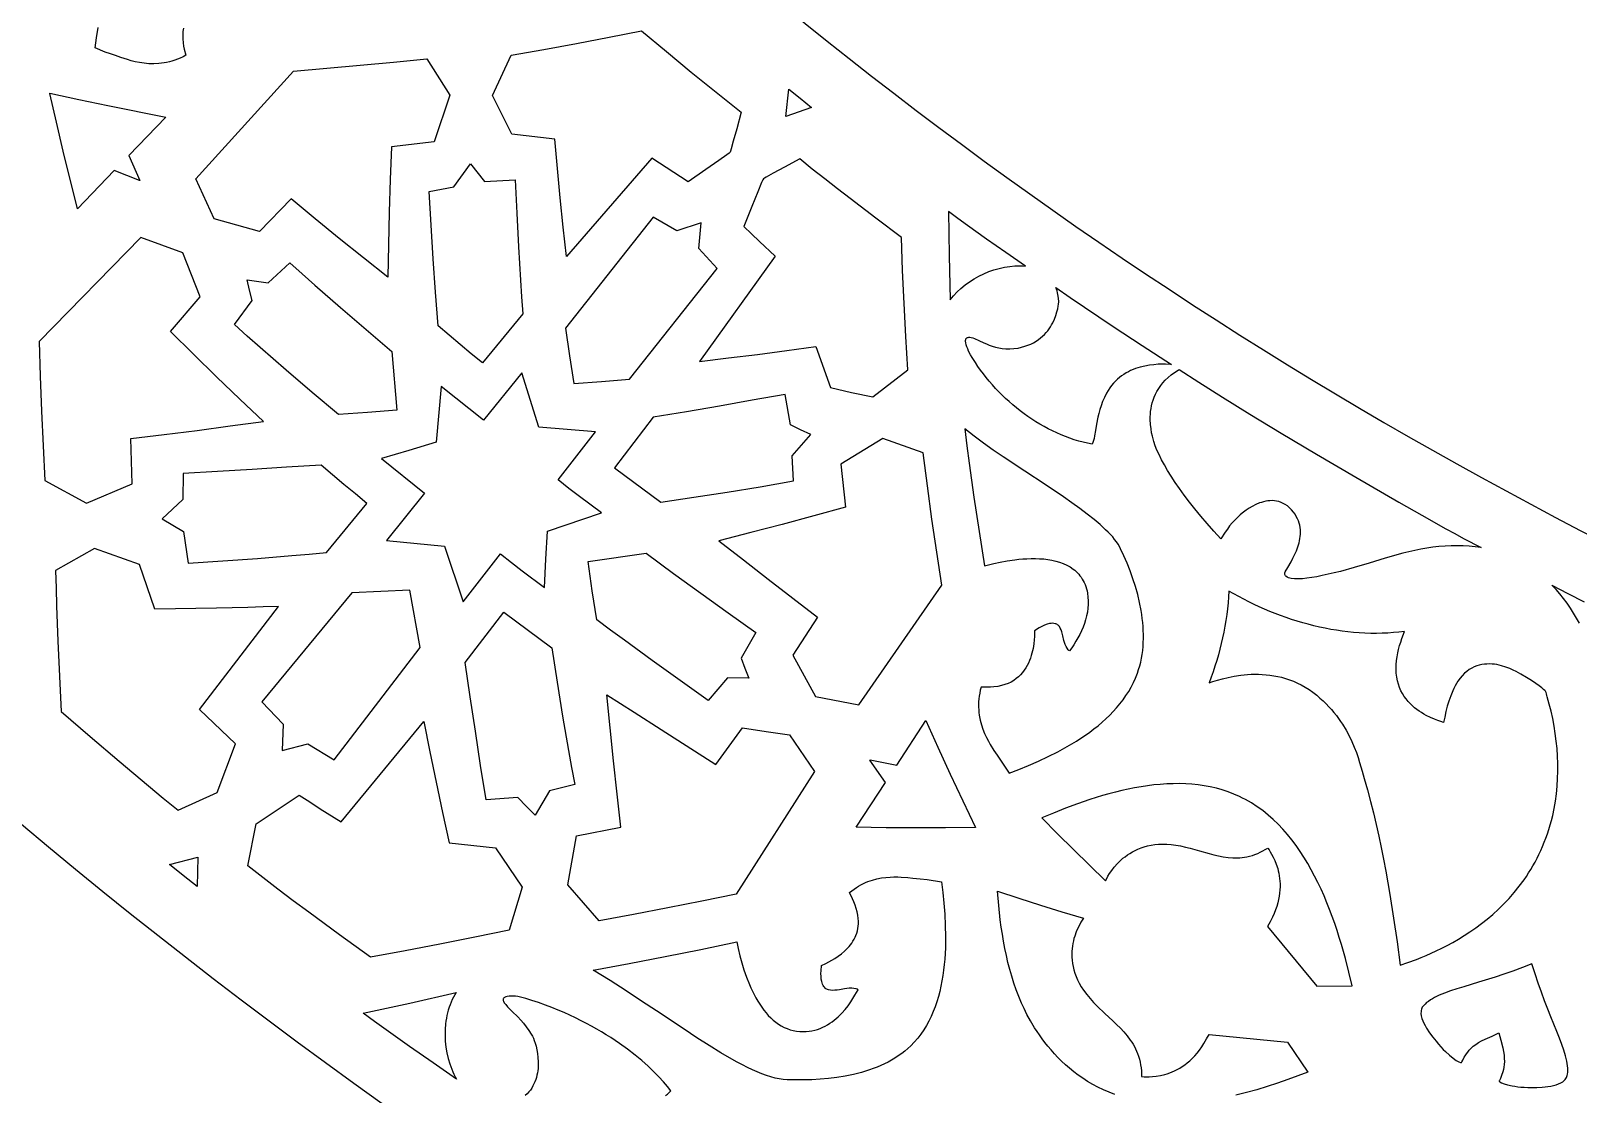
# Model space of a CAD drawing. Extents: x -540 to 540, y -540 to 540.
# Drawn here: x -295.1 to -170.4, y -374 to -288.3 of the extents above; entities that cross this region are included whole.
import ezdxf

# ---------------------------------------------------------------- set-up
doc = ezdxf.new("R2010")
doc.units = 0
doc.layers.add('LAYER_1', color=18, linetype='CONTINUOUS')
doc.layers.add('LAYER_2', color=174, linetype='CONTINUOUS')

msp = doc.modelspace()

# ---------------------------------------------------------------- linework, layer by layer
at = {"layer": 'LAYER_1'}
msp.add_lwpolyline([(0, 540, 0.414214), (-540, 0, 0.414214), (0, -540, 0.414214), (540, 0, 0.414214)], format="xyb", close=True, dxfattribs=at)
for points in [[(-282.84, -288.04), (-282.88, -288.31), (-282.89, -288.6), (-282.89, -288.9), (-282.86, -289.22), (-282.82, -289.48), (-282.77, -289.73), (-282.65, -290.22), (-282.87, -290.34), (-283.09, -290.45), (-283.32, -290.54), (-283.54, -290.62), (-283.76, -290.69), (-283.97, -290.75), (-284.19, -290.8), (-284.4, -290.84), (-284.61, -290.87), (-284.82, -290.89), (-285.23, -290.91), (-285.63, -290.9), (-286.01, -290.86), (-286.37, -290.81), (-286.72, -290.74), (-287.05, -290.66), (-287.35, -290.57), (-287.89, -290.4), (-288.32, -290.25), (-288.73, -290.11), (-289.14, -289.96), (-289.95, -289.63), (-289.84, -288.81), (-289.7, -287.98)], [(-170.29, -336), (-170.53, -335.59), (-170.77, -335.18), (-171.03, -334.78), (-171.3, -334.39), (-171.58, -334.01), (-171.88, -333.63), (-172.19, -333.27), (-172.52, -332.93), (-171.23, -333.6), (-169.93, -334.27)], [(-207.75, -373.98), (-208.22, -373.8), (-208.68, -373.61), (-209.12, -373.4), (-209.54, -373.17), (-209.95, -372.93), (-210.34, -372.68), (-210.71, -372.42), (-211.07, -372.15), (-211.41, -371.87), (-211.74, -371.59), (-212.05, -371.29), (-212.35, -371), (-212.63, -370.7), (-212.9, -370.4), (-213.15, -370.09), (-213.39, -369.79), (-213.62, -369.49), (-213.83, -369.19), (-214.03, -368.9), (-214.22, -368.61), (-214.55, -368.05), (-214.84, -367.53), (-215.07, -367.05), (-215.27, -366.63), (-215.49, -366.09), (-215.7, -365.56), (-215.89, -365.01), (-216.06, -364.46), (-216.22, -363.9), (-216.37, -363.34), (-216.5, -362.78), (-216.62, -362.21), (-216.73, -361.64), (-216.82, -361.06), (-216.91, -360.49), (-216.99, -359.91), (-217.12, -358.76), (-217.22, -357.6), (-215.49, -358.16), (-213.76, -358.72), (-212.02, -359.26), (-210.28, -359.78), (-210.39, -359.95), (-210.49, -360.11), (-210.61, -360.33), (-210.74, -360.59), (-210.87, -360.89), (-210.99, -361.23), (-211.05, -361.41), (-211.09, -361.61), (-211.14, -361.81), (-211.17, -362.02), (-211.2, -362.23), (-211.22, -362.46), (-211.22, -362.69), (-211.22, -362.93), (-211.2, -363.17), (-211.17, -363.42), (-211.12, -363.68), (-211.06, -363.94), (-210.97, -364.2), (-210.88, -364.47), (-210.76, -364.74), (-210.62, -365.02), (-210.46, -365.3), (-210.27, -365.58), (-210.02, -365.92), (-209.75, -366.25), (-209.47, -366.56), (-209.17, -366.86), (-208.55, -367.46), (-207.92, -368.04), (-207.61, -368.34), (-207.31, -368.64), (-207.03, -368.95), (-206.76, -369.27), (-206.51, -369.6), (-206.39, -369.77), (-206.28, -369.94), (-206.18, -370.12), (-206.09, -370.31), (-206, -370.49), (-205.92, -370.69), (-205.85, -370.91), (-205.78, -371.14), (-205.72, -371.37), (-205.68, -371.6), (-205.64, -371.84), (-205.62, -372.07), (-205.6, -372.31), (-205.6, -372.55), (-205.4, -372.56), (-205.22, -372.56), (-204.99, -372.56), (-204.72, -372.55), (-204.42, -372.51), (-204.08, -372.45), (-203.72, -372.37), (-203.53, -372.31), (-203.33, -372.24), (-203.14, -372.16), (-202.94, -372.08), (-202.73, -371.97), (-202.53, -371.86), (-202.33, -371.73), (-202.12, -371.59), (-201.92, -371.44), (-201.72, -371.27), (-201.51, -371.08), (-201.32, -370.88), (-201.12, -370.66), (-200.93, -370.42), (-200.75, -370.16), (-200.57, -369.88), (-200.36, -369.51), (-200.16, -369.14), (-193.83, -369.78), (-192.21, -372.18), (-193.01, -372.49), (-193.82, -372.79), (-194.64, -373.07), (-195.47, -373.34), (-196.3, -373.6), (-197.15, -373.83), (-197.99, -374.04)], [(-243.97, -374.06), (-243.82, -373.95), (-243.68, -373.83), (-243.55, -373.69), (-243.83, -373.34), (-244.15, -372.97), (-244.51, -372.57), (-244.92, -372.15), (-245.38, -371.71), (-245.88, -371.26), (-246.43, -370.81), (-247.03, -370.34), (-247.68, -369.87), (-248.38, -369.4), (-248.75, -369.17), (-249.13, -368.94), (-249.52, -368.71), (-249.93, -368.48), (-250.35, -368.26), (-250.78, -368.04), (-251.23, -367.82), (-251.69, -367.6), (-252.16, -367.39), (-252.64, -367.18), (-253.14, -366.98), (-253.66, -366.79), (-254.21, -366.58), (-254.74, -366.41), (-255.23, -366.26), (-255.68, -366.14), (-255.89, -366.1), (-256.08, -366.07), (-256.27, -366.05), (-256.43, -366.05), (-256.59, -366.06), (-256.73, -366.08), (-256.85, -366.11), (-256.96, -366.17), (-257.01, -366.2), (-257.05, -366.25), (-257.07, -366.29), (-257.07, -366.34), (-257.07, -366.4), (-257.05, -366.46), (-256.97, -366.59), (-256.86, -366.74), (-256.71, -366.91), (-256.33, -367.29), (-255.89, -367.74), (-255.65, -367.99), (-255.42, -368.25), (-255.2, -368.53), (-254.99, -368.82), (-254.8, -369.13), (-254.71, -369.29), (-254.63, -369.46), (-254.56, -369.64), (-254.49, -369.85), (-254.41, -370.1), (-254.35, -370.39), (-254.29, -370.69), (-254.26, -371.02), (-254.24, -371.36), (-254.24, -371.71), (-254.25, -371.89), (-254.27, -372.07), (-254.3, -372.25), (-254.34, -372.43), (-254.38, -372.61), (-254.44, -372.78), (-254.5, -372.96), (-254.58, -373.13), (-254.66, -373.3), (-254.76, -373.47), (-254.87, -373.63), (-254.99, -373.78), (-255.13, -373.94), (-255.28, -374.08)]]:
    msp.add_lwpolyline(points, dxfattribs=at)
for points in [[(-245.07, -298.52), (-251.97, -306.43), (-252.1, -305.25), (-252.23, -304.07), (-252.47, -301.71), (-252.9, -296.99), (-256.37, -296.57), (-257.92, -293.46), (-256.43, -290.21), (-253.79, -289.76), (-251.16, -289.27), (-248.53, -288.77), (-245.9, -288.26), (-243.91, -289.92), (-241.91, -291.57), (-239.9, -293.2), (-237.87, -294.81), (-238.24, -296.16), (-238.51, -297.15), (-238.68, -297.77), (-238.74, -297.94), (-238.77, -298.03), (-238.85, -298.1), (-239.03, -298.24), (-239.68, -298.7), (-240.72, -299.43), (-242.14, -300.43)], [(-266.07, -297.61), (-266.17, -300.24), (-266.25, -302.86), (-266.31, -305.49), (-266.35, -308.12), (-268.33, -306.56), (-270.28, -304.99), (-272.23, -303.4), (-274.16, -301.8), (-276.7, -304.42), (-280.36, -303.4), (-281.85, -300.19), (-273.97, -291.49), (-271.28, -291.27), (-268.59, -291.03), (-265.9, -290.78), (-263.21, -290.51), (-261.36, -293.43), (-262.62, -297.21)], [(-234.29, -295.15), (-234.29, -295.15), (-234.04, -292.94), (-233.12, -293.68), (-232.2, -294.42), (-234.29, -295.15)], [(-293.61, -293.29), (-293.6, -293.28), (-291.27, -293.78), (-288.93, -294.26), (-284.26, -295.2), (-287.24, -298.29), (-286.36, -300.31), (-286.37, -300.31), (-286.37, -300.32), (-288.41, -299.5), (-291.39, -302.61), (-292.52, -297.95), (-293.07, -295.62), (-293.61, -293.29)], [(-256.1, -300.25), (-255.97, -302.95), (-255.84, -305.65), (-255.68, -308.35), (-255.59, -309.7), (-255.49, -311.05), (-258.74, -315.01), (-259.64, -314.28), (-260.54, -313.53), (-262.3, -312.03), (-262.51, -309.32), (-262.7, -306.62), (-262.87, -303.92), (-263.04, -301.21), (-261.03, -300.83), (-259.7, -298.98), (-258.56, -300.39)], [(-235.13, -306.41), (-241.25, -314.91), (-238.9, -314.62), (-236.56, -314.33), (-234.21, -314.02), (-231.86, -313.7), (-230.69, -317.01), (-228.98, -317.39), (-227.26, -317.75), (-224.44, -315.57), (-224.6, -312.9), (-224.74, -310.24), (-224.86, -307.57), (-224.95, -304.91), (-227.02, -303.34), (-229.08, -301.77), (-230.11, -300.99), (-231.14, -300.19), (-232.15, -299.39), (-233.16, -298.58), (-234.39, -299.25), (-235.29, -299.73), (-235.86, -300.04), (-236.01, -300.13), (-236.08, -300.18), (-236.14, -300.27), (-236.23, -300.48), (-236.54, -301.22), (-237.01, -302.4), (-237.67, -304.02), (-237.04, -304.62), (-236.41, -305.22)], [(-221.17, -302.82), (-221.15, -304.6), (-221.12, -306.37), (-221.03, -309.93), (-220.76, -309.6), (-220.47, -309.3), (-220.16, -309.01), (-219.82, -308.73), (-219.47, -308.48), (-219.1, -308.24), (-218.71, -308.03), (-218.32, -307.83), (-217.91, -307.66), (-217.5, -307.52), (-217.08, -307.4), (-216.65, -307.3), (-216.23, -307.24), (-215.81, -307.2), (-215.59, -307.19), (-215.38, -307.19), (-215.18, -307.2), (-214.97, -307.21), (-216.53, -306.13), (-218.09, -305.04), (-219.64, -303.94), (-220.41, -303.39)], [(-251.38, -316.68), (-249.14, -316.51), (-246.89, -316.33), (-239.8, -307.42), (-241.28, -305.79), (-241.11, -303.74), (-243.06, -304.37), (-244.97, -303.28), (-252.04, -312.21), (-251.71, -314.45)], [(-287.08, -321.11), (-284.4, -320.79), (-281.73, -320.46), (-279.06, -320.1), (-276.39, -319.73), (-278.28, -317.94), (-280.16, -316.13), (-282.02, -314.31), (-283.87, -312.48), (-281.5, -309.7), (-282.88, -306.14), (-286.27, -304.9), (-294.46, -313.3), (-294.38, -316.1), (-294.27, -318.9), (-294.14, -321.7), (-294.01, -324.5), (-290.66, -326.32), (-286.96, -324.76)], [(-277.71, -308.32), (-276.02, -308.57), (-274.27, -306.94), (-273.26, -307.85), (-272.24, -308.76), (-270.18, -310.54), (-268.11, -312.32), (-266.03, -314.09), (-265.63, -318.83), (-267.99, -319.02), (-270.35, -319.19), (-272.46, -317.39), (-274.57, -315.59), (-275.61, -314.68), (-276.66, -313.77), (-277.69, -312.85), (-278.72, -311.92), (-277.29, -309.99), (-277.51, -309.16)], [(-203.2, -315.14), (-203.67, -315.12), (-203.96, -315.12), (-204.27, -315.13), (-204.61, -315.16), (-204.97, -315.2), (-205.34, -315.27), (-205.72, -315.36), (-205.91, -315.42), (-206.1, -315.48), (-206.29, -315.56), (-206.48, -315.64), (-206.66, -315.73), (-206.85, -315.83), (-207.03, -315.94), (-207.21, -316.06), (-207.38, -316.2), (-207.55, -316.34), (-207.71, -316.5), (-207.87, -316.66), (-208.02, -316.84), (-208.16, -317.04), (-208.3, -317.25), (-208.42, -317.47), (-208.59, -317.81), (-208.74, -318.14), (-208.86, -318.47), (-208.96, -318.78), (-209.05, -319.09), (-209.12, -319.39), (-209.23, -319.95), (-209.31, -320.46), (-209.39, -320.9), (-209.43, -321.1), (-209.47, -321.28), (-209.53, -321.44), (-209.59, -321.58), (-209.95, -321.5), (-210.31, -321.42), (-210.67, -321.32), (-211.03, -321.21), (-211.39, -321.09), (-211.74, -320.96), (-212.09, -320.81), (-212.44, -320.66), (-212.78, -320.5), (-213.12, -320.33), (-213.46, -320.15), (-213.79, -319.96), (-214.12, -319.76), (-214.44, -319.55), (-214.76, -319.33), (-215.07, -319.11), (-215.38, -318.88), (-215.69, -318.64), (-215.98, -318.39), (-216.27, -318.14), (-216.56, -317.88), (-216.84, -317.62), (-217.11, -317.35), (-217.37, -317.07), (-217.63, -316.78), (-217.88, -316.5), (-218.12, -316.2), (-218.35, -315.91), (-218.58, -315.6), (-218.79, -315.3), (-219, -314.99), (-219.2, -314.67), (-219.26, -314.58), (-219.38, -314.36), (-219.54, -314.06), (-219.61, -313.89), (-219.68, -313.73), (-219.74, -313.56), (-219.77, -313.41), (-219.79, -313.26), (-219.79, -313.2), (-219.77, -313.14), (-219.76, -313.09), (-219.73, -313.05), (-219.69, -313.01), (-219.64, -312.98), (-219.59, -312.96), (-219.52, -312.95), (-219.44, -312.95), (-219.34, -312.97), (-219.21, -313), (-219.06, -313.06), (-218.72, -313.21), (-218.32, -313.39), (-218.11, -313.48), (-217.88, -313.58), (-217.64, -313.66), (-217.38, -313.74), (-217.11, -313.81), (-216.83, -313.86), (-216.53, -313.89), (-216.22, -313.89), (-215.89, -313.87), (-215.55, -313.82), (-215.27, -313.76), (-215.01, -313.68), (-214.76, -313.6), (-214.53, -313.5), (-214.31, -313.39), (-214.11, -313.27), (-213.92, -313.14), (-213.74, -313.01), (-213.58, -312.87), (-213.43, -312.73), (-213.29, -312.58), (-213.16, -312.42), (-213.05, -312.27), (-212.94, -312.11), (-212.85, -311.95), (-212.76, -311.8), (-212.62, -311.49), (-212.5, -311.19), (-212.42, -310.91), (-212.36, -310.66), (-212.32, -310.45), (-212.29, -310.28), (-212.28, -310.09), (-212.3, -309.8), (-212.34, -309.5), (-212.37, -309.36), (-212.41, -309.22), (-212.46, -309.08), (-212.51, -308.94), (-211.36, -309.74), (-210.21, -310.52), (-207.88, -312.07), (-205.54, -313.61)], [(-261.8, -329.8), (-260.29, -334.29), (-257.28, -330.42), (-256.4, -331.1), (-255.52, -331.77), (-253.73, -333.11), (-253.62, -330.84), (-253.48, -328.57), (-249.15, -327.1), (-250.9, -325.79), (-251.77, -325.13), (-252.64, -324.45), (-249.62, -320.58), (-254.18, -320.21), (-255.56, -315.83), (-258.64, -319.64), (-262.06, -316.91), (-262.47, -321.41), (-264.67, -322.08), (-266.87, -322.73), (-263.4, -325.51), (-266.48, -329.33)], [(-178.22, -329.91), (-178.7, -329.84), (-179.18, -329.79), (-179.67, -329.76), (-180.16, -329.75), (-180.65, -329.75), (-181.14, -329.78), (-181.63, -329.82), (-182.12, -329.88), (-182.61, -329.95), (-183.09, -330.03), (-183.58, -330.13), (-184.06, -330.24), (-184.54, -330.36), (-185.02, -330.48), (-185.49, -330.62), (-185.96, -330.76), (-187.25, -331.16), (-188.45, -331.51), (-189.56, -331.82), (-190.07, -331.95), (-190.56, -332.06), (-191.03, -332.16), (-191.47, -332.25), (-191.88, -332.32), (-192.27, -332.37), (-192.63, -332.41), (-192.96, -332.42), (-193.27, -332.42), (-193.55, -332.4), (-193.66, -332.37), (-193.76, -332.34), (-193.86, -332.28), (-193.96, -332.21), (-194, -332.17), (-194.03, -332.12), (-194.05, -332.07), (-194.05, -332.01), (-194.04, -331.94), (-194.02, -331.87), (-193.82, -331.51), (-193.55, -331.04), (-193.4, -330.77), (-193.26, -330.48), (-193.12, -330.17), (-193, -329.85), (-192.9, -329.52), (-192.86, -329.35), (-192.83, -329.18), (-192.81, -329), (-192.8, -328.83), (-192.79, -328.65), (-192.8, -328.47), (-192.82, -328.29), (-192.85, -328.11), (-192.9, -327.93), (-192.96, -327.76), (-193.03, -327.58), (-193.13, -327.4), (-193.23, -327.22), (-193.36, -327.05), (-193.52, -326.86), (-193.68, -326.69), (-193.85, -326.55), (-194.02, -326.43), (-194.19, -326.34), (-194.36, -326.26), (-194.54, -326.2), (-194.72, -326.16), (-194.89, -326.13), (-195.07, -326.12), (-195.25, -326.13), (-195.42, -326.14), (-195.59, -326.17), (-195.76, -326.21), (-195.93, -326.26), (-196.09, -326.31), (-196.4, -326.44), (-196.68, -326.58), (-196.94, -326.73), (-197.17, -326.88), (-197.5, -327.13), (-197.65, -327.26), (-197.88, -327.47), (-198.09, -327.69), (-198.3, -327.92), (-198.5, -328.16), (-198.68, -328.41), (-198.87, -328.67), (-199.21, -329.19), (-199.78, -328.57), (-200.32, -327.96), (-200.83, -327.37), (-201.31, -326.79), (-201.75, -326.23), (-202.17, -325.68), (-202.55, -325.15), (-202.9, -324.65), (-203.22, -324.16), (-203.51, -323.69), (-203.76, -323.24), (-203.99, -322.82), (-204.19, -322.41), (-204.36, -322.04), (-204.5, -321.69), (-204.61, -321.36), (-204.67, -321.14), (-204.73, -320.93), (-204.79, -320.66), (-204.84, -320.34), (-204.88, -319.97), (-204.9, -319.58), (-204.9, -319.37), (-204.89, -319.15), (-204.87, -318.93), (-204.84, -318.7), (-204.79, -318.47), (-204.74, -318.24), (-204.67, -318.01), (-204.58, -317.77), (-204.48, -317.54), (-204.36, -317.31), (-204.22, -317.08), (-204.06, -316.85), (-203.89, -316.62), (-203.69, -316.4), (-203.47, -316.19), (-203.22, -315.98), (-202.95, -315.78), (-202.65, -315.59), (-202.58, -315.55), (-200.99, -316.58), (-199.08, -317.78), (-196.87, -319.15), (-194.34, -320.69), (-191.5, -322.38), (-188.34, -324.23), (-184.86, -326.23), (-183.01, -327.29), (-181.07, -328.38), (-180.36, -328.77), (-179.65, -329.16)], [(-234.32, -317.56), (-236.98, -318.03), (-239.63, -318.5), (-242.29, -318.96), (-244.96, -319.4), (-248.08, -323.47), (-244.36, -326.25), (-241.69, -325.85), (-239.01, -325.44), (-236.34, -325), (-235, -324.77), (-233.67, -324.53), (-233.78, -322.51), (-232.27, -320.78), (-233.09, -320.4), (-233.91, -320)], [(-214.24, -336.61), (-214.24, -336.84), (-214.24, -337.07), (-214.26, -337.35), (-214.29, -337.67), (-214.35, -338.03), (-214.44, -338.42), (-214.49, -338.61), (-214.56, -338.81), (-214.63, -339.01), (-214.72, -339.21), (-214.82, -339.41), (-214.93, -339.6), (-215.06, -339.79), (-215.2, -339.97), (-215.35, -340.15), (-215.52, -340.31), (-215.7, -340.46), (-215.91, -340.61), (-216.12, -340.74), (-216.36, -340.85), (-216.62, -340.95), (-216.9, -341.03), (-217.2, -341.09), (-217.51, -341.14), (-217.77, -341.15), (-218.02, -341.16), (-218.53, -341.15), (-218.6, -341.39), (-218.65, -341.63), (-218.69, -341.87), (-218.72, -342.1), (-218.74, -342.33), (-218.74, -342.56), (-218.74, -342.78), (-218.73, -342.99), (-218.71, -343.2), (-218.68, -343.41), (-218.61, -343.81), (-218.51, -344.19), (-218.39, -344.55), (-218.25, -344.9), (-218.1, -345.22), (-217.95, -345.51), (-217.8, -345.79), (-217.5, -346.27), (-217.25, -346.65), (-216.77, -347.37), (-216.27, -348.08), (-215.49, -347.78), (-214.71, -347.46), (-213.92, -347.12), (-213.14, -346.75), (-212.36, -346.36), (-211.98, -346.16), (-211.6, -345.95), (-211.22, -345.73), (-210.85, -345.5), (-210.49, -345.27), (-210.13, -345.03), (-209.78, -344.78), (-209.44, -344.52), (-209.11, -344.26), (-208.78, -343.99), (-208.47, -343.7), (-208.17, -343.42), (-207.88, -343.12), (-207.61, -342.81), (-207.34, -342.5), (-207.09, -342.18), (-206.86, -341.84), (-206.64, -341.5), (-206.44, -341.15), (-206.26, -340.79), (-206.09, -340.42), (-205.94, -340.04), (-205.84, -339.74), (-205.75, -339.44), (-205.67, -339.13), (-205.61, -338.82), (-205.56, -338.51), (-205.51, -338.2), (-205.48, -337.88), (-205.46, -337.56), (-205.45, -337.24), (-205.45, -336.92), (-205.46, -336.6), (-205.48, -336.27), (-205.5, -335.95), (-205.54, -335.62), (-205.58, -335.3), (-205.63, -334.97), (-205.76, -334.32), (-205.91, -333.68), (-206.1, -333.04), (-206.3, -332.41), (-206.52, -331.78), (-206.76, -331.17), (-207.02, -330.58), (-207.29, -330), (-207.39, -329.81), (-207.5, -329.63), (-207.63, -329.44), (-207.78, -329.24), (-207.93, -329.05), (-208.11, -328.85), (-208.3, -328.66), (-208.5, -328.46), (-208.94, -328.05), (-209.43, -327.63), (-209.98, -327.2), (-210.57, -326.75), (-211.21, -326.29), (-211.89, -325.82), (-213.38, -324.82), (-215.01, -323.74), (-216.76, -322.58), (-217.56, -322.04), (-218.34, -321.48), (-219.1, -320.91), (-219.86, -320.32), (-219.68, -321.7), (-219.5, -323.09), (-219.11, -325.85), (-218.69, -328.62), (-218.27, -331.38), (-217.93, -331.29), (-217.5, -331.19), (-217, -331.08), (-216.43, -330.98), (-215.82, -330.89), (-215.5, -330.85), (-215.17, -330.82), (-214.84, -330.8), (-214.5, -330.79), (-214.16, -330.79), (-213.83, -330.8), (-213.49, -330.82), (-213.16, -330.86), (-212.84, -330.92), (-212.52, -330.99), (-212.21, -331.08), (-211.92, -331.19), (-211.63, -331.31), (-211.37, -331.46), (-211.11, -331.64), (-210.99, -331.73), (-210.88, -331.83), (-210.77, -331.94), (-210.67, -332.06), (-210.57, -332.18), (-210.47, -332.3), (-210.39, -332.44), (-210.31, -332.58), (-210.23, -332.73), (-210.16, -332.89), (-210.1, -333.05), (-210.05, -333.22), (-210, -333.4), (-209.96, -333.59), (-209.92, -333.89), (-209.9, -334.19), (-209.9, -334.5), (-209.93, -334.8), (-209.97, -335.11), (-210.04, -335.41), (-210.12, -335.72), (-210.21, -336.02), (-210.32, -336.32), (-210.45, -336.61), (-210.58, -336.9), (-210.73, -337.18), (-210.89, -337.46), (-211.05, -337.73), (-211.22, -337.99), (-211.4, -338.24), (-211.46, -338.19), (-211.51, -338.14), (-211.61, -338.02), (-211.69, -337.88), (-211.76, -337.72), (-211.81, -337.56), (-211.86, -337.39), (-211.94, -337.03), (-212.03, -336.69), (-212.08, -336.54), (-212.15, -336.4), (-212.22, -336.27), (-212.32, -336.17), (-212.38, -336.13), (-212.44, -336.09), (-212.5, -336.06), (-212.57, -336.04), (-212.68, -336.02), (-212.79, -336.01), (-212.9, -336.02), (-213.01, -336.03), (-213.22, -336.08), (-213.43, -336.16), (-213.64, -336.26), (-213.85, -336.38)], [(-229.46, -326.65), (-232.01, -327.35), (-234.56, -328.03), (-237.11, -328.7), (-239.67, -329.35), (-237.69, -330.9), (-235.71, -332.44), (-231.72, -335.5), (-233.7, -338.57), (-232.81, -340.24), (-232.35, -341.08), (-231.89, -341.91), (-228.39, -342.58), (-221.7, -332.93), (-222.11, -330.27), (-222.5, -327.61), (-222.87, -324.94), (-223.21, -322.27), (-226.46, -321.1), (-229.85, -323.18)], [(-282.46, -331.17), (-279.67, -330.98), (-276.88, -330.78), (-274.09, -330.55), (-272.7, -330.43), (-271.3, -330.3), (-268.05, -326.34), (-268.98, -325.58), (-269.91, -324.81), (-271.74, -323.25), (-274.52, -323.43), (-277.3, -323.61), (-280.09, -323.77), (-282.87, -323.92), (-282.88, -326.02), (-284.55, -327.59), (-282.84, -328.6)], [(-281.55, -342.96), (-275.17, -334.64), (-276.42, -334.69), (-277.66, -334.73), (-280.16, -334.79), (-285.15, -334.86), (-286.37, -331.27), (-290, -329.97), (-293.14, -331.76), (-293.11, -333.18), (-293.07, -334.6), (-292.96, -337.44), (-292.7, -343.12), (-290.36, -345.13), (-288.01, -347.13), (-285.65, -349.12), (-284.46, -350.1), (-283.26, -351.07), (-280.13, -349.65), (-278.64, -345.73)], [(-250.22, -331.02), (-245.53, -330.36), (-243.34, -331.99), (-241.14, -333.59), (-238.92, -335.17), (-236.69, -336.75), (-237.89, -338.83), (-237.57, -339.63), (-237.26, -340.43), (-238.98, -340.39), (-240.53, -342.22), (-242.8, -340.62), (-245.05, -339.01), (-247.29, -337.38), (-248.41, -336.56), (-249.52, -335.73), (-249.88, -333.38)], [(-274.87, -346.27), (-272.8, -345.73), (-270.68, -347), (-263.76, -337.95), (-264.6, -333.33), (-269.26, -333.54), (-276.51, -342.33), (-274.81, -344.13)], [(-181.25, -344), (-181.49, -343.92), (-181.72, -343.85), (-182, -343.74), (-182.32, -343.6), (-182.67, -343.43), (-182.85, -343.32), (-183.03, -343.21), (-183.22, -343.09), (-183.4, -342.95), (-183.59, -342.81), (-183.77, -342.65), (-183.94, -342.48), (-184.11, -342.3), (-184.27, -342.1), (-184.42, -341.9), (-184.56, -341.67), (-184.69, -341.44), (-184.8, -341.19), (-184.89, -340.92), (-184.97, -340.64), (-185.03, -340.35), (-185.07, -340.04), (-185.09, -339.71), (-185.08, -339.36), (-185.05, -339), (-185.01, -338.7), (-184.95, -338.4), (-184.88, -338.11), (-184.8, -337.81), (-184.71, -337.52), (-184.61, -337.23), (-184.4, -336.66), (-184.85, -336.72), (-185.3, -336.76), (-185.76, -336.79), (-186.21, -336.81), (-186.67, -336.82), (-187.13, -336.82), (-187.59, -336.81), (-188.05, -336.78), (-188.51, -336.74), (-188.97, -336.7), (-189.43, -336.64), (-189.88, -336.57), (-190.34, -336.5), (-190.8, -336.41), (-191.26, -336.31), (-191.71, -336.21), (-192.16, -336.09), (-192.61, -335.97), (-193.06, -335.83), (-193.51, -335.69), (-193.95, -335.54), (-194.39, -335.38), (-194.82, -335.22), (-195.26, -335.05), (-195.69, -334.87), (-196.11, -334.68), (-196.53, -334.48), (-196.95, -334.28), (-197.36, -334.07), (-197.76, -333.86), (-198.17, -333.64), (-198.56, -333.41), (-198.59, -333.88), (-198.63, -334.36), (-198.68, -334.83), (-198.74, -335.3), (-198.81, -335.77), (-198.89, -336.24), (-198.98, -336.71), (-199.07, -337.17), (-199.18, -337.64), (-199.29, -338.1), (-199.41, -338.56), (-199.54, -339.01), (-199.69, -339.47), (-199.83, -339.92), (-199.99, -340.36), (-200.16, -340.81), (-199.85, -340.71), (-199.48, -340.6), (-199.07, -340.48), (-198.62, -340.37), (-198.13, -340.28), (-197.6, -340.2), (-197.33, -340.16), (-197.05, -340.14), (-196.76, -340.12), (-196.47, -340.11), (-196.17, -340.11), (-195.87, -340.13), (-195.56, -340.15), (-195.26, -340.18), (-194.94, -340.23), (-194.63, -340.29), (-194.31, -340.36), (-194, -340.45), (-193.68, -340.56), (-193.36, -340.68), (-193.04, -340.82), (-192.73, -340.98), (-192.41, -341.15), (-192.1, -341.35), (-191.79, -341.57), (-191.48, -341.81), (-191.22, -342.04), (-190.97, -342.26), (-190.73, -342.49), (-190.51, -342.73), (-190.29, -342.96), (-190.09, -343.2), (-189.9, -343.43), (-189.73, -343.67), (-189.56, -343.91), (-189.4, -344.14), (-189.11, -344.62), (-188.86, -345.08), (-188.64, -345.54), (-188.45, -345.99), (-188.28, -346.42), (-188.14, -346.83), (-188.02, -347.23), (-187.82, -347.93), (-187.66, -348.51), (-187.39, -349.43), (-187.14, -350.36), (-186.91, -351.29), (-186.69, -352.22), (-186.48, -353.16), (-186.28, -354.09), (-186.09, -355.03), (-185.91, -355.98), (-185.74, -356.92), (-185.58, -357.87), (-185.28, -359.77), (-185.01, -361.67), (-184.76, -363.57), (-184.14, -363.36), (-183.44, -363.1), (-183.07, -362.95), (-182.67, -362.79), (-182.26, -362.61), (-181.84, -362.41), (-181.4, -362.2), (-180.96, -361.97), (-180.51, -361.73), (-180.05, -361.46), (-179.59, -361.18), (-179.13, -360.88), (-178.66, -360.56), (-178.2, -360.21), (-177.74, -359.85), (-177.29, -359.47), (-176.84, -359.06), (-176.4, -358.63), (-175.97, -358.18), (-175.56, -357.7), (-175.15, -357.2), (-174.77, -356.68), (-174.58, -356.41), (-174.4, -356.13), (-174.22, -355.84), (-174.05, -355.55), (-173.88, -355.25), (-173.72, -354.95), (-173.57, -354.64), (-173.42, -354.32), (-173.27, -353.99), (-173.14, -353.66), (-173.01, -353.32), (-172.88, -352.97), (-172.77, -352.62), (-172.66, -352.26), (-172.56, -351.89), (-172.46, -351.51), (-172.34, -350.93), (-172.24, -350.34), (-172.16, -349.74), (-172.1, -349.14), (-172.06, -348.53), (-172.04, -347.93), (-172.05, -347.32), (-172.07, -346.71), (-172.11, -346.1), (-172.17, -345.5), (-172.25, -344.89), (-172.35, -344.29), (-172.46, -343.69), (-172.59, -343.1), (-172.74, -342.52), (-172.9, -341.94), (-172.93, -341.82), (-172.96, -341.7), (-172.99, -341.59), (-173.02, -341.53), (-173.05, -341.48), (-173.09, -341.43), (-173.19, -341.35), (-173.34, -341.22), (-173.56, -341.05), (-173.83, -340.86), (-174.17, -340.63), (-174.57, -340.38), (-175.03, -340.1), (-175.22, -339.99), (-175.4, -339.89), (-175.64, -339.78), (-175.91, -339.65), (-176.23, -339.53), (-176.58, -339.43), (-176.77, -339.38), (-176.96, -339.34), (-177.15, -339.31), (-177.35, -339.29), (-177.55, -339.28), (-177.76, -339.29), (-177.96, -339.3), (-178.17, -339.33), (-178.38, -339.38), (-178.58, -339.44), (-178.79, -339.52), (-178.99, -339.62), (-179.18, -339.74), (-179.38, -339.88), (-179.57, -340.04), (-179.75, -340.23), (-179.93, -340.44), (-180.1, -340.68), (-180.21, -340.87), (-180.32, -341.06), (-180.42, -341.25), (-180.51, -341.45), (-180.68, -341.86), (-180.83, -342.28), (-180.96, -342.7), (-181.07, -343.13), (-181.16, -343.57)], [(-258.44, -350.25), (-258.88, -347.48), (-259.3, -344.71), (-259.72, -341.94), (-260.12, -339.17), (-257, -335.1), (-253.15, -337.99), (-252.71, -340.74), (-252.27, -343.5), (-251.79, -346.25), (-251.55, -347.62), (-251.29, -349), (-253.34, -349.5), (-254.49, -351.48), (-255.19, -350.77), (-255.87, -350.05)], [(-247.58, -352.44), (-247.88, -349.77), (-248.17, -347.1), (-248.45, -344.43), (-248.7, -341.76), (-246.51, -343.18), (-244.32, -344.58), (-239.92, -347.38), (-237.76, -344.44), (-235.87, -344.73), (-234.93, -344.86), (-233.98, -345), (-231.97, -347.95), (-238.29, -357.84), (-241.04, -358.41), (-243.8, -358.95), (-246.56, -359.48), (-249.33, -359.98), (-251.84, -357.1), (-251.15, -353.13)], [(-270.13, -352.02), (-263.47, -343.91), (-262.97, -346.36), (-262.47, -348.81), (-261.95, -351.26), (-261.43, -353.71), (-257.68, -354.1), (-256.61, -355.7), (-255.54, -357.29), (-256.57, -360.74), (-259.36, -361.32), (-262.16, -361.88), (-264.96, -362.42), (-267.76, -362.93), (-270.25, -361.11), (-272.74, -359.29), (-273.98, -358.37), (-275.22, -357.44), (-276.45, -356.51), (-277.66, -355.56), (-276.97, -352.17), (-273.5, -349.85), (-272.66, -350.4), (-271.82, -350.95)], [(-227.49, -347.03), (-227.49, -347.02), (-225.33, -347.44), (-223, -343.83), (-222.03, -346), (-221.03, -348.16), (-220.02, -350.31), (-218.99, -352.46), (-219, -352.46), (-219, -352.47), (-221.4, -352.5), (-223.8, -352.5), (-226.2, -352.49), (-228.6, -352.45), (-226.25, -348.85), (-227.5, -347.03)], [(-188.62, -365.23), (-188.88, -364.13), (-189.17, -363.02), (-189.32, -362.46), (-189.49, -361.89), (-189.66, -361.33), (-189.84, -360.76), (-190.03, -360.2), (-190.23, -359.64), (-190.44, -359.08), (-190.66, -358.53), (-190.89, -357.98), (-191.13, -357.44), (-191.38, -356.91), (-191.65, -356.38), (-191.92, -355.87), (-192.21, -355.36), (-192.51, -354.87), (-192.82, -354.39), (-193.15, -353.92), (-193.49, -353.47), (-193.84, -353.03), (-194.21, -352.61), (-194.59, -352.21), (-194.99, -351.82), (-195.4, -351.46), (-195.83, -351.11), (-196.27, -350.79), (-196.73, -350.49), (-197.21, -350.22), (-197.46, -350.09), (-197.7, -349.97), (-198.16, -349.77), (-198.62, -349.59), (-199.1, -349.43), (-199.57, -349.3), (-200.06, -349.19), (-200.55, -349.1), (-201.04, -349.03), (-201.54, -348.98), (-202.04, -348.95), (-202.55, -348.93), (-203.06, -348.94), (-203.57, -348.96), (-204.09, -348.99), (-204.61, -349.04), (-205.12, -349.11), (-205.64, -349.18), (-206.16, -349.28), (-206.68, -349.38), (-207.2, -349.49), (-207.71, -349.62), (-208.23, -349.75), (-208.74, -349.9), (-209.25, -350.05), (-209.76, -350.21), (-210.76, -350.56), (-211.74, -350.92), (-212.7, -351.3), (-213.64, -351.69), (-212.37, -352.97), (-211.09, -354.25), (-209.81, -355.51), (-208.51, -356.76), (-208.41, -356.57), (-208.32, -356.39), (-208.18, -356.18), (-208.01, -355.93), (-207.8, -355.66), (-207.55, -355.38), (-207.41, -355.24), (-207.26, -355.09), (-207.1, -354.95), (-206.93, -354.82), (-206.74, -354.68), (-206.55, -354.55), (-206.34, -354.43), (-206.12, -354.32), (-205.89, -354.21), (-205.64, -354.11), (-205.39, -354.03), (-205.12, -353.95), (-204.83, -353.89), (-204.54, -353.85), (-204.23, -353.82), (-203.91, -353.81), (-203.57, -353.81), (-203.22, -353.84), (-202.84, -353.88), (-202.45, -353.95), (-202.07, -354.04), (-201.69, -354.13), (-200.92, -354.35), (-200.16, -354.57), (-199.78, -354.67), (-199.39, -354.75), (-199.01, -354.83), (-198.63, -354.88), (-198.25, -354.91), (-197.87, -354.92), (-197.68, -354.91), (-197.49, -354.89), (-197.31, -354.87), (-197.12, -354.83), (-196.89, -354.78), (-196.67, -354.72), (-196.46, -354.64), (-196.24, -354.55), (-196.03, -354.46), (-195.83, -354.36), (-195.63, -354.24), (-195.43, -354.12), (-195.32, -354.28), (-195.23, -354.43), (-195.12, -354.62), (-194.99, -354.85), (-194.87, -355.12), (-194.74, -355.43), (-194.63, -355.78), (-194.58, -355.96), (-194.54, -356.16), (-194.5, -356.36), (-194.47, -356.58), (-194.45, -356.8), (-194.44, -357.02), (-194.44, -357.26), (-194.45, -357.5), (-194.47, -357.76), (-194.51, -358.01), (-194.56, -358.28), (-194.62, -358.55), (-194.7, -358.83), (-194.8, -359.11), (-194.92, -359.4), (-195.05, -359.7), (-195.24, -360.08), (-195.45, -360.45), (-191.47, -365.27)], [(-283.97, -355.44), (-281.69, -354.86), (-281.69, -354.86), (-281.69, -354.86), (-281.74, -357.23), (-282.86, -356.33)], [(-231.41, -363.58), (-231.04, -363.42), (-230.82, -363.3), (-230.57, -363.17), (-230.32, -363.02), (-230.06, -362.85), (-229.8, -362.65), (-229.54, -362.43), (-229.3, -362.19), (-229.18, -362.06), (-229.07, -361.93), (-228.97, -361.78), (-228.87, -361.64), (-228.78, -361.48), (-228.7, -361.32), (-228.63, -361.16), (-228.56, -360.98), (-228.51, -360.8), (-228.47, -360.62), (-228.44, -360.42), (-228.43, -360.22), (-228.43, -360.02), (-228.44, -359.8), (-228.48, -359.53), (-228.53, -359.26), (-228.61, -358.99), (-228.69, -358.73), (-228.79, -358.47), (-228.9, -358.21), (-229.14, -357.71), (-228.96, -357.57), (-228.78, -357.43), (-228.59, -357.31), (-228.41, -357.19), (-228.22, -357.09), (-228.03, -356.99), (-227.85, -356.91), (-227.66, -356.83), (-227.29, -356.7), (-226.93, -356.61), (-226.57, -356.53), (-226.22, -356.49), (-225.88, -356.46), (-225.56, -356.45), (-225.25, -356.45), (-224.97, -356.46), (-224.45, -356.5), (-224.04, -356.54), (-223.46, -356.6), (-222.88, -356.67), (-221.72, -356.85), (-221.62, -357.7), (-221.54, -358.57), (-221.47, -359.46), (-221.43, -360.36), (-221.41, -361.26), (-221.41, -361.71), (-221.42, -362.17), (-221.44, -362.62), (-221.47, -363.07), (-221.51, -363.51), (-221.56, -363.96), (-221.62, -364.4), (-221.69, -364.83), (-221.77, -365.26), (-221.87, -365.68), (-221.97, -366.1), (-222.1, -366.51), (-222.23, -366.91), (-222.39, -367.31), (-222.55, -367.69), (-222.74, -368.07), (-222.94, -368.43), (-223.16, -368.78), (-223.39, -369.12), (-223.64, -369.45), (-223.92, -369.76), (-224.21, -370.06), (-224.45, -370.28), (-224.69, -370.49), (-224.94, -370.68), (-225.21, -370.87), (-225.48, -371.05), (-225.75, -371.21), (-226.04, -371.37), (-226.33, -371.52), (-226.62, -371.65), (-226.92, -371.78), (-227.23, -371.9), (-227.54, -372.01), (-227.86, -372.12), (-228.18, -372.21), (-228.5, -372.3), (-228.83, -372.38), (-229.49, -372.51), (-230.16, -372.62), (-230.84, -372.7), (-231.51, -372.76), (-232.19, -372.8), (-232.86, -372.82), (-233.52, -372.82), (-234.18, -372.8), (-234.49, -372.77), (-234.81, -372.73), (-235.15, -372.66), (-235.49, -372.57), (-235.84, -372.46), (-236.21, -372.32), (-236.58, -372.17), (-236.97, -372), (-237.36, -371.81), (-237.77, -371.61), (-238.19, -371.39), (-238.62, -371.15), (-239.52, -370.62), (-240.46, -370.04), (-241.45, -369.41), (-242.48, -368.72), (-244.71, -367.24), (-245.91, -366.46), (-247.15, -365.64), (-248.45, -364.81), (-249.81, -363.96), (-248.36, -363.7), (-246.91, -363.43), (-244.01, -362.87), (-241.12, -362.29), (-238.23, -361.69), (-238.12, -362.23), (-237.99, -362.8), (-237.83, -363.37), (-237.65, -363.95), (-237.45, -364.53), (-237.22, -365.11), (-237.1, -365.39), (-236.97, -365.66), (-236.83, -365.94), (-236.69, -366.2), (-236.54, -366.46), (-236.38, -366.71), (-236.22, -366.95), (-236.05, -367.18), (-235.87, -367.4), (-235.69, -367.61), (-235.49, -367.81), (-235.29, -367.99), (-235.09, -368.16), (-234.87, -368.31), (-234.65, -368.45), (-234.42, -368.58), (-234.18, -368.68), (-233.93, -368.77), (-233.68, -368.83), (-233.41, -368.88), (-233.15, -368.91), (-232.89, -368.92), (-232.64, -368.91), (-232.4, -368.89), (-232.17, -368.85), (-231.94, -368.8), (-231.72, -368.74), (-231.51, -368.66), (-231.3, -368.57), (-231.1, -368.48), (-230.91, -368.37), (-230.73, -368.25), (-230.55, -368.13), (-230.38, -368), (-230.21, -367.86), (-230.06, -367.72), (-229.77, -367.43), (-229.5, -367.13), (-229.26, -366.83), (-229.05, -366.53), (-228.87, -366.25), (-228.71, -365.98), (-228.46, -365.54), (-228.54, -365.51), (-228.62, -365.48), (-228.79, -365.44), (-228.97, -365.42), (-229.16, -365.43), (-229.36, -365.44), (-229.56, -365.47), (-229.95, -365.54), (-230.15, -365.57), (-230.34, -365.59), (-230.52, -365.6), (-230.69, -365.59), (-230.84, -365.56), (-230.92, -365.53), (-230.98, -365.5), (-231.05, -365.46), (-231.11, -365.41), (-231.16, -365.35), (-231.21, -365.28), (-231.27, -365.19), (-231.31, -365.09), (-231.38, -364.89), (-231.42, -364.68), (-231.44, -364.47), (-231.45, -364.24), (-231.44, -364.02)], [(-176.79, -369.01), (-176.73, -369.31), (-176.65, -369.62), (-176.49, -370.22), (-176.42, -370.52), (-176.38, -370.81), (-176.36, -371.08), (-176.35, -371.33), (-176.37, -371.56), (-176.39, -371.78), (-176.43, -371.98), (-176.48, -372.16), (-176.58, -372.47), (-176.68, -372.7), (-176.75, -372.85), (-176.77, -372.89), (-176.77, -372.92), (-176.76, -372.94), (-176.72, -372.97), (-176.59, -373.04), (-176.38, -373.12), (-176.09, -373.21), (-175.72, -373.29), (-175.51, -373.33), (-175.28, -373.36), (-175.03, -373.39), (-174.76, -373.41), (-174.47, -373.42), (-174.16, -373.42), (-173.75, -373.42), (-173.3, -373.4), (-173.07, -373.38), (-172.84, -373.35), (-172.61, -373.32), (-172.39, -373.27), (-172.18, -373.21), (-171.99, -373.14), (-171.81, -373.06), (-171.65, -372.96), (-171.57, -372.9), (-171.51, -372.84), (-171.45, -372.77), (-171.4, -372.7), (-171.35, -372.63), (-171.32, -372.54), (-171.29, -372.46), (-171.27, -372.36), (-171.25, -372.2), (-171.24, -372.03), (-171.25, -371.86), (-171.26, -371.67), (-171.29, -371.48), (-171.32, -371.29), (-171.42, -370.87), (-171.56, -370.42), (-171.72, -369.95), (-171.91, -369.44), (-172.12, -368.9), (-172.6, -367.74), (-172.85, -367.11), (-173.11, -366.44), (-173.37, -365.75), (-173.63, -365.02), (-173.88, -364.25), (-174.13, -363.46), (-174.9, -363.76), (-175.66, -364.04), (-176.39, -364.29), (-177.1, -364.52), (-178.43, -364.93), (-179.63, -365.3), (-180.18, -365.47), (-180.69, -365.64), (-181.17, -365.81), (-181.6, -365.99), (-181.98, -366.18), (-182.16, -366.27), (-182.32, -366.37), (-182.48, -366.48), (-182.62, -366.58), (-182.74, -366.7), (-182.86, -366.81), (-182.92, -366.89), (-182.97, -366.96), (-183.01, -367.04), (-183.04, -367.12), (-183.06, -367.21), (-183.07, -367.29), (-183.08, -367.47), (-183.06, -367.66), (-183.01, -367.85), (-182.94, -368.05), (-182.85, -368.24), (-182.75, -368.44), (-182.63, -368.64), (-182.38, -369.02), (-182.11, -369.38), (-181.85, -369.7), (-181.66, -369.94), (-181.47, -370.15), (-181.28, -370.35), (-181.1, -370.53), (-180.77, -370.83), (-180.47, -371.07), (-180.23, -371.24), (-180.03, -371.35), (-179.9, -371.41), (-179.85, -371.42), (-179.83, -371.42), (-179.81, -371.4), (-179.79, -371.36), (-179.71, -371.21), (-179.6, -370.99), (-179.52, -370.86), (-179.42, -370.72), (-179.31, -370.57), (-179.18, -370.42), (-179.03, -370.26), (-178.86, -370.1), (-178.66, -369.95), (-178.44, -369.8), (-178.19, -369.66), (-177.91, -369.52), (-177.34, -369.28), (-177.06, -369.15)], [(-268.35, -367.42), (-266.47, -367.03), (-264.6, -366.62), (-260.85, -365.77), (-260.96, -365.95), (-261.07, -366.14), (-261.17, -366.34), (-261.26, -366.54), (-261.34, -366.75), (-261.42, -366.96), (-261.49, -367.18), (-261.55, -367.4), (-261.6, -367.62), (-261.64, -367.84), (-261.68, -368.07), (-261.71, -368.3), (-261.74, -368.76), (-261.75, -369.23), (-261.73, -369.7), (-261.68, -370.17), (-261.6, -370.63), (-261.5, -371.08), (-261.37, -371.52), (-261.21, -371.95), (-261.13, -372.16), (-261.03, -372.36), (-260.93, -372.56), (-260.83, -372.75), (-262.72, -371.43), (-264.61, -370.12), (-265.55, -369.45), (-266.49, -368.78), (-267.43, -368.11)]]:
    msp.add_lwpolyline(points, close=True, dxfattribs=at)
at = {"layer": 'LAYER_2'}
for points in [[(460, 0, 0.414214), (0, 460, 0.414214), (-460, 0, 0.414214), (0, -460, 0.414214)], [(370, 0, 0.414214), (0, 370, 0.414214), (-370, 0, 0.414214), (0, -370, 0.414214)]]:
    msp.add_lwpolyline(points, format="xyb", close=True, dxfattribs=at)

doc.saveas('drawing.dxf')
